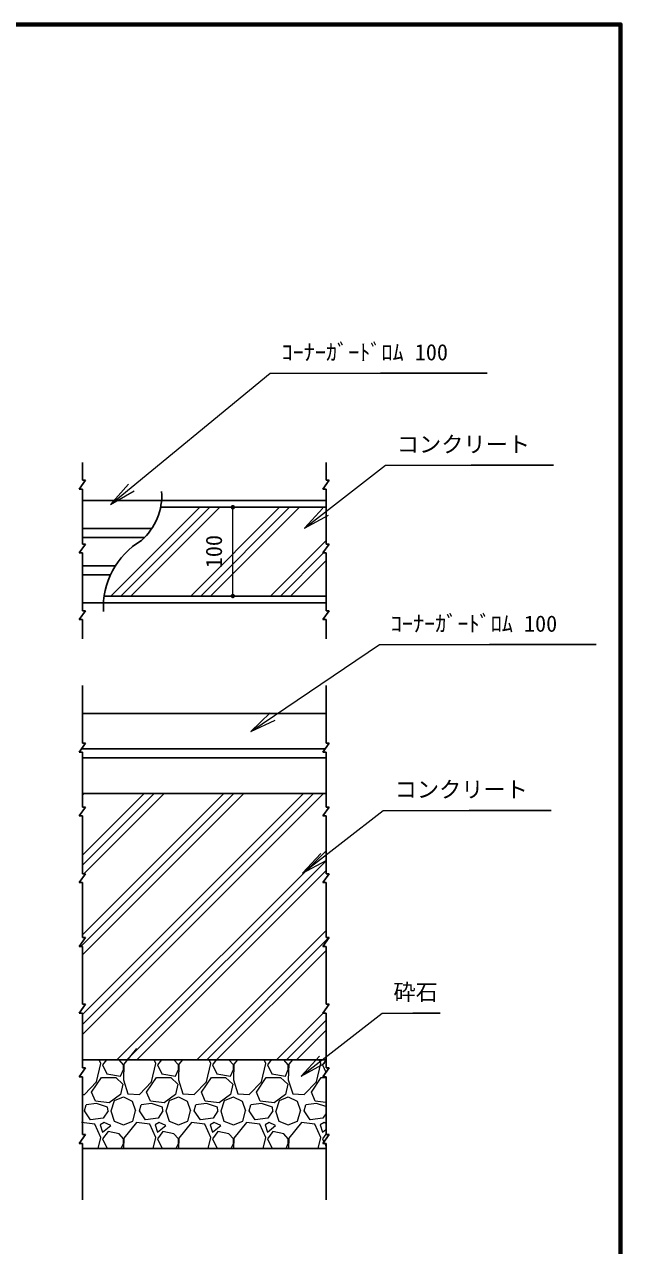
# Model space of a CAD drawing. Units: millimetres at full size, sheet at 1:10; details may follow other scales. Extents: x 150 to 4050, y 150 to 2820.
# Drawn here: x 3379 to 4050, y 1445 to 2820 of the extents above; entities that cross this region are included whole.
import ezdxf
from ezdxf.enums import TextEntityAlignment as Align

# ---------------------------------------------------------------- set-up
doc = ezdxf.new("R2010")
doc.units = ezdxf.units.MM
doc.header["$LTSCALE"] = 10
for name, color, linetype, lineweight in [('D-STR-3', 27, 'Continuous', 9), ('D-STR-DIM\u3000寸法線、寸法値', 7, 'Continuous', 13), ('D-STR-HTXT\u3000旗上げ', 7, 'Continuous', 13), ('D-STR\u3000構造物外形線', 1, 'Continuous', 25), ('D-TTL', 7, 'Continuous', 70)]:
    doc.layers.add(name, color=color, linetype=linetype, lineweight=lineweight)
doc.styles.add('ＭＳ ゴシック', font='')
doc.styles.get('ＭＳ ゴシック').set_extended_font_data('MS Gothic')

# ---------------------------------------------------------------- blocks, each defined once
blk = doc.blocks.new('filled_dot')
at = {"color": 0, "linetype": 'Continuous', "lineweight": -2, "const_width": 1.25}
blk.add_lwpolyline([(-0.625, 0, 1), (0.625, 0, 1)], format="xyb", close=True, dxfattribs=at)
blk = doc.blocks.new('open_arrow')
at = {"color": 0, "linetype": 'Continuous', "lineweight": -2}
blk.add_lwpolyline([(7.5, 1.25), (0, 0), (7.5, -1.25)], dxfattribs=at)

msp = doc.modelspace()

# ---------------------------------------------------------------- linework, layer by layer
at = {"layer": 'D-STR-3'}
for p, q in [((3505.02, 1666.63), (3490.79, 1649.13)), ((3464.79, 1649.96), (3462.9, 1654.13)), ((3470.98, 1654.13), (3466.65, 1648.29)), ((3485.22, 1654.13), (3485.19, 1654.13)), ((3490.17, 1648.29), (3485.22, 1654.13)), ((3526.68, 1649.96), (3524.79, 1654.13)), ((3526.68, 1649.96), (3524.79, 1654.13)), ((3532.88, 1654.13), (3528.54, 1648.29)), ((3552.06, 1648.29), (3547.11, 1654.13)), ((3556.75, 1654.13), (3552.68, 1649.13)), ((3588.58, 1649.96), (3586.68, 1654.13)), ((3594.77, 1654.13), (3590.43, 1648.29)), ((3613.95, 1648.29), (3609, 1654.13)), ((3618.64, 1654.13), (3614.57, 1649.13)), ((3650.47, 1649.96), (3648.58, 1654.13)), ((3656.66, 1654.13), (3652.33, 1648.29)), ((3675.85, 1648.29), (3670.89, 1654.13)), ((3680.54, 1654.13), (3676.47, 1649.13)), ((3712.36, 1649.96), (3710.47, 1654.13)), ((3718.23, 1653.7), (3714.22, 1648.29)), ((3459.84, 1629.13), (3464.79, 1649.96)), ((3466.65, 1648.29), (3471.6, 1638.29)), ((3471.6, 1638.29), (3487.07, 1635.79)), ((3487.07, 1635.79), (3490.17, 1643.29)), ((3490.79, 1649.13), (3490.17, 1631.63)), ((3490.17, 1643.29), (3490.17, 1648.29)), ((3521.73, 1629.13), (3526.68, 1649.96)), ((3521.73, 1629.13), (3526.68, 1649.96)), ((3528.54, 1648.29), (3533.49, 1638.29)), ((3533.49, 1638.29), (3548.97, 1635.79)), ((3548.97, 1635.79), (3552.06, 1643.29)), ((3552.68, 1649.13), (3552.06, 1631.63)), ((3552.06, 1643.29), (3552.06, 1648.29)), ((3583.63, 1629.13), (3588.58, 1649.96)), ((3590.43, 1648.29), (3595.38, 1638.29)), ((3595.38, 1638.29), (3610.86, 1635.79)), ((3610.86, 1635.79), (3613.95, 1643.29)), ((3614.57, 1649.13), (3613.95, 1631.63)), ((3613.95, 1643.29), (3613.95, 1648.29)), ((3645.52, 1629.13), (3650.47, 1649.96)), ((3652.33, 1648.29), (3657.28, 1638.29)), ((3657.28, 1638.29), (3672.75, 1635.79)), ((3672.75, 1635.79), (3675.85, 1643.29)), ((3676.47, 1649.13), (3675.85, 1631.63)), ((3675.85, 1643.29), (3675.85, 1648.29)), ((3707.41, 1629.13), (3712.36, 1649.96)), ((3714.22, 1648.29), (3718.23, 1640.19)), ((3446.22, 1614.96), (3459.84, 1629.13)), ((3454.27, 1617.46), (3465.41, 1634.13)), ((3465.41, 1634.13), (3481.5, 1634.13)), ((3481.5, 1634.13), (3489.55, 1626.63)), ((3489.55, 1626.63), (3487.07, 1614.96)), ((3490.17, 1631.63), (3495.12, 1615.79)), ((3508.12, 1614.96), (3521.73, 1629.13)), ((3516.16, 1617.46), (3527.3, 1634.13)), ((3527.3, 1634.13), (3543.39, 1634.13)), ((3543.39, 1634.13), (3551.44, 1626.63)), ((3551.44, 1626.63), (3548.97, 1614.96)), ((3552.06, 1631.63), (3557.01, 1615.79)), ((3570.01, 1614.96), (3583.63, 1629.13)), ((3578.05, 1617.46), (3589.2, 1634.13)), ((3589.2, 1634.13), (3605.29, 1634.13)), ((3605.29, 1634.13), (3613.33, 1626.63)), ((3613.33, 1626.63), (3610.86, 1614.96)), ((3613.95, 1631.63), (3618.9, 1615.79)), ((3631.9, 1614.96), (3645.52, 1629.13)), ((3639.95, 1617.46), (3651.09, 1634.13)), ((3651.09, 1634.13), (3667.18, 1634.13)), ((3667.18, 1634.13), (3675.23, 1626.63)), ((3675.23, 1626.63), (3672.75, 1614.96)), ((3675.85, 1631.63), (3680.8, 1615.79)), ((3693.8, 1614.96), (3707.41, 1629.13)), ((3701.84, 1617.46), (3712.98, 1634.13)), ((3712.98, 1634.13), (3718.23, 1634.13)), ((3443.97, 1615.11), (3446.22, 1614.96)), ((3458.6, 1607.46), (3454.27, 1617.46)), ((3487.07, 1614.96), (3474.07, 1605.79)), ((3480.27, 1608.3), (3490.18, 1612.46)), ((3490.16, 1612.47), (3500.06, 1607.47)), ((3495.12, 1615.79), (3508.12, 1614.96)), ((3520.49, 1607.46), (3516.16, 1617.46)), ((3548.97, 1614.96), (3535.97, 1605.79)), ((3542.17, 1608.3), (3552.07, 1612.46)), ((3552.05, 1612.47), (3561.95, 1607.47)), ((3557.01, 1615.79), (3570.01, 1614.96)), ((3582.39, 1607.46), (3578.05, 1617.46)), ((3610.86, 1614.96), (3597.86, 1605.79)), ((3604.06, 1608.3), (3613.96, 1612.46)), ((3613.94, 1612.47), (3623.85, 1607.47)), ((3618.9, 1615.79), (3631.9, 1614.96)), ((3644.28, 1607.46), (3639.95, 1617.46)), ((3672.75, 1614.96), (3659.75, 1605.79)), ((3665.95, 1608.3), (3675.85, 1612.46)), ((3675.84, 1612.47), (3685.74, 1607.47)), ((3680.8, 1615.79), (3693.8, 1614.96)), ((3706.17, 1607.46), (3701.84, 1617.46)), ((3446.22, 1596.63), (3448.08, 1603.3)), ((3453.03, 1586.63), (3446.22, 1596.63)), ((3459.86, 1604.96), (3448.11, 1603.3)), ((3474.07, 1605.79), (3458.6, 1607.46)), ((3472.22, 1600.79), (3459.84, 1604.96)), ((3472.84, 1596.63), (3467.27, 1588.29)), ((3472.84, 1596.63), (3472.22, 1600.8)), ((3475.93, 1596.63), (3479.64, 1584.96)), ((3476.55, 1596.63), (3480.26, 1608.3)), ((3500.08, 1607.44), (3503.79, 1596.61)), ((3500.68, 1584.95), (3503.78, 1596.61)), ((3508.12, 1596.63), (3509.97, 1603.3)), ((3514.92, 1586.63), (3508.12, 1596.63)), ((3521.76, 1604.96), (3510, 1603.3)), ((3535.97, 1605.79), (3520.49, 1607.46)), ((3534.11, 1600.79), (3521.73, 1604.96)), ((3534.73, 1596.63), (3529.16, 1588.29)), ((3534.73, 1596.63), (3534.11, 1600.8)), ((3537.82, 1596.63), (3541.54, 1584.96)), ((3538.44, 1596.63), (3542.16, 1608.3)), ((3561.97, 1607.44), (3565.68, 1596.61)), ((3562.58, 1584.95), (3565.67, 1596.61)), ((3570.01, 1596.63), (3571.87, 1603.3)), ((3576.82, 1586.63), (3570.01, 1596.63)), ((3583.65, 1604.96), (3571.89, 1603.3)), ((3597.86, 1605.79), (3582.39, 1607.46)), ((3596, 1600.79), (3583.62, 1604.96)), ((3596.62, 1596.63), (3591.05, 1588.29)), ((3596.62, 1596.63), (3596, 1600.8)), ((3599.72, 1596.63), (3603.43, 1584.96)), ((3600.34, 1596.63), (3604.05, 1608.3)), ((3623.86, 1607.44), (3627.58, 1596.61)), ((3624.47, 1584.95), (3627.57, 1596.61)), ((3631.9, 1596.63), (3633.76, 1603.3)), ((3638.71, 1586.63), (3631.9, 1596.63)), ((3645.54, 1604.96), (3633.78, 1603.3)), ((3659.75, 1605.79), (3644.28, 1607.46)), ((3657.9, 1600.79), (3645.52, 1604.96)), ((3658.52, 1596.63), (3652.95, 1588.29)), ((3658.52, 1596.63), (3657.9, 1600.8)), ((3661.61, 1596.63), (3665.32, 1584.96)), ((3662.23, 1596.63), (3665.94, 1608.3)), ((3685.75, 1607.44), (3689.47, 1596.61)), ((3686.36, 1584.95), (3689.46, 1596.61)), ((3693.8, 1596.63), (3695.65, 1603.3)), ((3700.6, 1586.63), (3693.8, 1596.63)), ((3707.44, 1604.96), (3695.68, 1603.3)), ((3718.23, 1606.16), (3706.17, 1607.46)), ((3718.23, 1601.32), (3707.41, 1604.96)), ((3457.98, 1581.63), (3443.13, 1583.29)), ((3467.27, 1588.29), (3453.03, 1586.63)), ((3464.79, 1566.63), (3457.98, 1581.63)), ((3468.5, 1583.29), (3464.17, 1580.79)), ((3475.93, 1579.96), (3468.5, 1583.29)), ((3479.64, 1584.96), (3490.17, 1580.79)), ((3490.16, 1580.79), (3500.69, 1584.96)), ((3505.02, 1583.29), (3490.79, 1565.79)), ((3519.88, 1581.63), (3505.02, 1583.29)), ((3529.16, 1588.29), (3514.92, 1586.63)), ((3526.68, 1566.63), (3519.88, 1581.63)), ((3530.4, 1583.29), (3526.06, 1580.79)), ((3537.82, 1579.96), (3530.4, 1583.29)), ((3541.54, 1584.96), (3552.06, 1580.79)), ((3552.06, 1580.79), (3562.58, 1584.96)), ((3566.91, 1583.29), (3552.68, 1565.79)), ((3581.77, 1581.63), (3566.91, 1583.29)), ((3591.05, 1588.29), (3576.82, 1586.63)), ((3588.58, 1566.63), (3581.77, 1581.63)), ((3592.29, 1583.29), (3587.96, 1580.79)), ((3599.72, 1579.96), (3592.29, 1583.29)), ((3603.43, 1584.96), (3613.95, 1580.79)), ((3613.95, 1580.79), (3624.47, 1584.96)), ((3628.81, 1583.29), (3614.57, 1565.79)), ((3643.66, 1581.63), (3628.81, 1583.29)), ((3652.95, 1588.29), (3638.71, 1586.63)), ((3650.47, 1566.63), (3643.66, 1581.63)), ((3654.18, 1583.29), (3649.85, 1580.79)), ((3661.61, 1579.96), (3654.18, 1583.29)), ((3665.32, 1584.96), (3675.85, 1580.79)), ((3675.84, 1580.79), (3686.36, 1584.96)), ((3690.7, 1583.29), (3676.47, 1565.79)), ((3705.55, 1581.63), (3690.7, 1583.29)), ((3714.84, 1588.29), (3700.6, 1586.63)), ((3712.36, 1566.63), (3705.55, 1581.63)), ((3716.08, 1583.29), (3711.74, 1580.79)), ((3718.23, 1593.37), (3714.84, 1588.29)), ((3718.23, 1582.33), (3716.08, 1583.29)), ((3464.17, 1580.79), (3466.65, 1572.46)), ((3466.65, 1572.46), (3475.93, 1579.96)), ((3472.84, 1573.29), (3466.65, 1564.96)), ((3485.22, 1570.79), (3472.84, 1573.29)), ((3490.17, 1564.96), (3485.22, 1570.79)), ((3526.06, 1580.79), (3528.54, 1572.46)), ((3528.54, 1572.46), (3537.82, 1579.96)), ((3534.73, 1573.29), (3528.54, 1564.96)), ((3547.11, 1570.79), (3534.73, 1573.29)), ((3552.06, 1564.96), (3547.11, 1570.79)), ((3587.96, 1580.79), (3590.43, 1572.46)), ((3590.43, 1572.46), (3599.72, 1579.96)), ((3596.62, 1573.29), (3590.43, 1564.96)), ((3609, 1570.79), (3596.62, 1573.29)), ((3613.95, 1564.96), (3609, 1570.79)), ((3649.85, 1580.79), (3652.33, 1572.46)), ((3652.33, 1572.46), (3661.61, 1579.96)), ((3658.52, 1573.29), (3652.33, 1564.96)), ((3670.89, 1570.79), (3658.52, 1573.29)), ((3675.85, 1564.96), (3670.89, 1570.79)), ((3711.74, 1580.79), (3714.22, 1572.46)), ((3714.22, 1572.46), (3718.23, 1575.7)), ((3718.23, 1570.37), (3714.22, 1564.96)), ((3461.82, 1554.13), (3464.79, 1566.63)), ((3466.65, 1564.96), (3471.6, 1554.96)), ((3471.6, 1554.96), (3476.73, 1554.13)), ((3487.76, 1554.13), (3490.17, 1559.96)), ((3490.17, 1559.96), (3490.17, 1564.96)), ((3490.79, 1565.79), (3490.37, 1554.13)), ((3523.71, 1554.13), (3526.68, 1566.63)), ((3528.54, 1564.96), (3533.49, 1554.96)), ((3533.49, 1554.96), (3538.62, 1554.13)), ((3549.65, 1554.13), (3552.06, 1559.96)), ((3552.06, 1559.96), (3552.06, 1564.96)), ((3552.68, 1565.79), (3552.27, 1554.13)), ((3585.61, 1554.13), (3588.58, 1566.63)), ((3590.43, 1564.96), (3595.38, 1554.96)), ((3595.38, 1554.96), (3600.51, 1554.13)), ((3611.55, 1554.13), (3613.95, 1559.96)), ((3613.95, 1559.96), (3613.95, 1564.96)), ((3614.57, 1565.79), (3614.16, 1554.13)), ((3647.5, 1554.13), (3650.47, 1566.63)), ((3652.33, 1564.96), (3657.28, 1554.96)), ((3657.28, 1554.96), (3662.41, 1554.13)), ((3673.44, 1554.13), (3675.85, 1559.96)), ((3675.85, 1559.96), (3675.85, 1564.96)), ((3676.47, 1565.79), (3676.05, 1554.13)), ((3709.39, 1554.13), (3712.36, 1566.63)), ((3714.22, 1564.96), (3715.97, 1561.42)), ((3716.8, 1559.75), (3718.23, 1556.85))]:
    msp.add_line(p, q, dxfattribs=at)
at = {"layer": 'D-STR-DIM\u3000寸法線、寸法値'}
msp.add_line((3613.39, 2176.33), (3613.39, 2276.33), dxfattribs=at)
at = {"layer": 'D-STR-HTXT\u3000旗上げ'}
for points in [[(3475.75, 2279.56), (3655.37, 2427.36), (3659.37, 2427.36), (3899.7, 2427.36), (3779.54, 2427.36)], [(3694.21, 2252.75), (3785.17, 2323.67), (3789.17, 2323.67), (3974.37, 2323.67), (3881.77, 2323.67)], [(3633.5, 2023.88), (3778.36, 2121.74), (3782.36, 2121.74), (4022.68, 2121.74), (3902.52, 2121.74)], [(3691.76, 1864.08), (3782.72, 1935), (3786.72, 1935), (3971.92, 1935), (3879.32, 1935)], [(3690.41, 1635.73), (3781.36, 1706.66), (3785.36, 1706.66), (3846.79, 1706.66), (3816.08, 1706.66)]]:
    msp.add_lwpolyline(points, dxfattribs=at)
at = {"layer": 'D-STR\u3000構造物外形線'}
for p, q in [((3443.97, 2306.72), (3443.97, 2326.67)), ((3718.3, 2306.72), (3718.3, 2326.67)), ((3440.48, 2296.66), (3447.47, 2306.72)), ((3440.48, 2296.66), (3443.97, 2296.66)), ((3443.97, 2306.72), (3447.47, 2306.72)), ((3443.97, 2234.9), (3443.97, 2296.66)), ((3714.81, 2296.66), (3721.8, 2306.72)), ((3714.81, 2296.66), (3718.3, 2296.66)), ((3718.3, 2306.72), (3721.8, 2306.72)), ((3718.3, 2234.9), (3718.3, 2296.66)), ((3533.15, 2283.83), (3443.97, 2283.83)), ((3718.3, 2283.83), (3533.15, 2283.83)), ((3476.13, 2176.33), (3576.13, 2276.33)), ((3487.36, 2176.33), (3587.36, 2276.33)), ((3498.59, 2176.33), (3598.59, 2276.33)), ((3718.3, 2276.33), (3532.09, 2276.33)), ((3565.94, 2176.33), (3665.94, 2276.33)), ((3577.16, 2176.33), (3677.16, 2276.33)), ((3588.39, 2176.33), (3688.39, 2276.33)), ((3443.97, 2252.33), (3522.2, 2252.33)), ((3443.97, 2242.33), (3514.1, 2242.33)), ((3440.48, 2224.83), (3447.47, 2234.9)), ((3443.97, 2234.9), (3447.47, 2234.9)), ((3655.74, 2176.33), (3718.3, 2238.9)), ((3714.81, 2224.83), (3721.8, 2234.9)), ((3718.3, 2234.9), (3721.8, 2234.9)), ((3440.48, 2224.83), (3443.97, 2224.83)), ((3443.97, 2159.81), (3443.97, 2224.83)), ((3666.96, 2176.33), (3715.47, 2224.83)), ((3678.19, 2176.33), (3718.3, 2216.45)), ((3714.81, 2224.83), (3718.3, 2224.83)), ((3718.3, 2159.81), (3718.3, 2224.83)), ((3481.23, 2210.33), (3443.97, 2210.33)), ((3475.78, 2200.33), (3443.97, 2200.33)), ((3718.3, 2176.33), (3468.56, 2176.33)), ((3440.48, 2149.75), (3447.47, 2159.81)), ((3467.76, 2168.83), (3443.97, 2168.83)), ((3443.97, 2159.81), (3447.47, 2159.81)), ((3718.3, 2168.83), (3467.76, 2168.83)), ((3714.81, 2149.75), (3721.8, 2159.81)), ((3718.3, 2159.81), (3721.8, 2159.81)), ((3440.48, 2149.75), (3443.97, 2149.75)), ((3443.97, 2128.1), (3443.97, 2149.75)), ((3714.81, 2149.75), (3718.3, 2149.75)), ((3718.3, 2128.1), (3718.3, 2149.75)), ((3443.97, 2010.56), (3443.97, 2075.58)), ((3718.3, 2010.56), (3718.3, 2075.58)), ((3718.3, 2010.56), (3718.3, 2075.58)), ((3443.97, 2044.13), (3718.3, 2044.13)), ((3440.48, 2000.5), (3447.47, 2010.56)), ((3443.97, 2010.56), (3447.47, 2010.56)), ((3714.81, 2000.5), (3721.8, 2010.56)), ((3718.3, 2010.56), (3721.8, 2010.56)), ((3440.48, 2000.5), (3443.97, 2000.5)), ((3443, 2004.13), (3717.34, 2004.13)), ((3443.97, 1938.73), (3443.97, 2000.5)), ((3443.97, 1994.13), (3718.3, 1994.13)), ((3714.81, 2000.5), (3718.3, 2000.5)), ((3718.3, 1938.73), (3718.3, 2000.5)), ((3442.13, 1781.75), (3614.51, 1954.13)), ((3443.97, 1954.13), (3718.3, 1954.13)), ((3443.97, 1951.97), (3446.13, 1954.13)), ((3443.97, 1772.37), (3625.74, 1954.13)), ((3443.97, 1682.57), (3715.54, 1954.13)), ((3443.97, 1873.4), (3524.71, 1954.13)), ((3443.97, 1693.79), (3704.31, 1954.13)), ((3443.97, 1884.62), (3513.48, 1954.13)), ((3443.97, 1794.82), (3603.29, 1954.13)), ((3443.97, 1705.02), (3693.09, 1954.13)), ((3445.44, 1863.64), (3535.93, 1954.13)), ((3440.48, 1928.67), (3447.47, 1938.73)), ((3440.48, 1928.67), (3443.97, 1928.67)), ((3443.97, 1938.73), (3447.47, 1938.73)), ((3443.97, 1863.64), (3443.97, 1928.67)), ((3714.81, 1928.67), (3721.8, 1938.73)), ((3714.81, 1928.67), (3718.3, 1928.67)), ((3718.3, 1938.73), (3721.8, 1938.73)), ((3718.3, 1863.64), (3718.3, 1928.67)), ((3482.89, 1654.13), (3718.3, 1889.55)), ((3494.12, 1654.13), (3718.3, 1878.32)), ((3440.48, 1853.58), (3447.47, 1863.64)), ((3443.97, 1863.64), (3447.47, 1863.64)), ((3505.34, 1654.13), (3718.3, 1867.1)), ((3714.81, 1853.58), (3721.8, 1863.64)), ((3718.3, 1863.64), (3721.8, 1863.64)), ((3440.48, 1853.58), (3443.97, 1853.58)), ((3443.97, 1791.81), (3443.97, 1853.58)), ((3714.81, 1853.58), (3718.3, 1853.58)), ((3718.3, 1791.81), (3718.3, 1853.58)), ((3440.48, 1781.75), (3447.47, 1791.81)), ((3443.97, 1791.81), (3447.47, 1791.81)), ((3572.69, 1654.13), (3718.3, 1799.74)), ((3583.92, 1654.13), (3721.6, 1791.81)), ((3714.81, 1781.75), (3721.8, 1791.81)), ((3718.3, 1791.81), (3721.8, 1791.81)), ((3440.48, 1781.75), (3443.97, 1781.75)), ((3443.97, 1716.73), (3443.97, 1781.75)), ((3595.14, 1654.13), (3718.3, 1777.29)), ((3714.81, 1781.75), (3718.3, 1781.75)), ((3718.3, 1716.73), (3718.3, 1781.75)), ((3440.48, 1706.67), (3447.47, 1716.73)), ((3440.48, 1706.67), (3443.97, 1706.67)), ((3443.97, 1716.73), (3447.47, 1716.73)), ((3443.97, 1644.9), (3443.97, 1706.67)), ((3662.5, 1654.13), (3715.03, 1706.67)), ((3714.81, 1706.67), (3721.8, 1716.73)), ((3714.81, 1706.67), (3718.3, 1706.67)), ((3718.3, 1716.73), (3721.8, 1716.73)), ((3718.3, 1644.9), (3718.3, 1706.67)), ((3673.72, 1654.13), (3718.3, 1698.72)), ((3684.95, 1654.13), (3718.3, 1687.49)), ((3718.3, 1654.13), (3443.97, 1654.13)), ((3440.48, 1634.84), (3447.47, 1644.9)), ((3443.97, 1644.9), (3447.47, 1644.9)), ((3714.81, 1634.84), (3721.8, 1644.9)), ((3718.3, 1644.9), (3721.8, 1644.9)), ((3440.48, 1634.84), (3443.97, 1634.84)), ((3443.97, 1569.81), (3443.97, 1634.84)), ((3714.81, 1634.84), (3718.3, 1634.84)), ((3718.3, 1569.81), (3718.3, 1634.84)), ((3440.48, 1559.75), (3447.47, 1569.81)), ((3443.97, 1569.81), (3447.47, 1569.81)), ((3714.81, 1559.75), (3721.8, 1569.81)), ((3718.3, 1569.81), (3721.8, 1569.81)), ((3440.48, 1559.75), (3443.97, 1559.75)), ((3443.97, 1496.47), (3443.97, 1559.75)), ((3718.3, 1554.13), (3443.97, 1554.13)), ((3714.81, 1559.75), (3718.3, 1559.75)), ((3718.3, 1554.37), (3718.23, 1554.13)), ((3718.3, 1496.47), (3718.3, 1559.75))]:
    msp.add_line(p, q, dxfattribs=at)
for centre, radius, start, end in [((3466.12, 2289.48), 67.26, 311.18822, 3.87719), ((3555.86, 2163.16), 88.29, 120.98216, 182.87446)]:
    msp.add_arc(centre, radius, start, end, dxfattribs=at)
at = {"layer": 'D-TTL'}
msp.add_lwpolyline([(150, 150), (150, 2820), (4050, 2820), (4050, 150)], close=True, dxfattribs=at)

# ---------------------------------------------------------------- block references
at = {"layer": 'D-STR-DIM\u3000寸法線、寸法値', "xscale": 2, "yscale": 2}
for p, rotation in [((3613.39, 2276.33), 270), ((3613.39, 2176.33), 90)]:
    msp.add_blockref('filled_dot', p, dxfattribs=dict(at, rotation=rotation))
at = {"layer": 'D-STR-HTXT\u3000旗上げ', "xscale": 4, "yscale": 4}
for p, rotation in [((3475.75, 2279.56), 39.4), ((3694.21, 2252.75), 37.9), ((3633.5, 2023.88), 34), ((3691.76, 1864.08), 37.9), ((3690.41, 1635.73), 37.9)]:
    msp.add_blockref('open_arrow', p, dxfattribs=dict(at, rotation=rotation))

# ---------------------------------------------------------------- texts
at = {"layer": 'D-STR-DIM\u3000寸法線、寸法値', "style": 'ＭＳ ゴシック'}
msp.add_text('100', height=18.33, rotation=90, dxfattribs=at).set_placement((3592.01, 2226.33), align=Align.MIDDLE_CENTER)
at = {"layer": 'D-STR-HTXT\u3000旗上げ', "style": 'ＭＳ ゴシック'}
for s, p in [('ｺｰﾅｰｶﾞｰﾄﾞﾛﾑ 100', (3668.25, 2436.24)), ('コンクリート', (3798.05, 2332.55)), ('ｺｰﾅｰｶﾞｰﾄﾞﾛﾑ 100', (3791.24, 2130.62)), ('コンクリート', (3795.6, 1943.88)), ('砕石', (3794.24, 1715.54))]:
    msp.add_text(s, height=18.33, dxfattribs=at).set_placement(p, align=Align.BOTTOM_LEFT)

doc.saveas('drawing.dxf')
